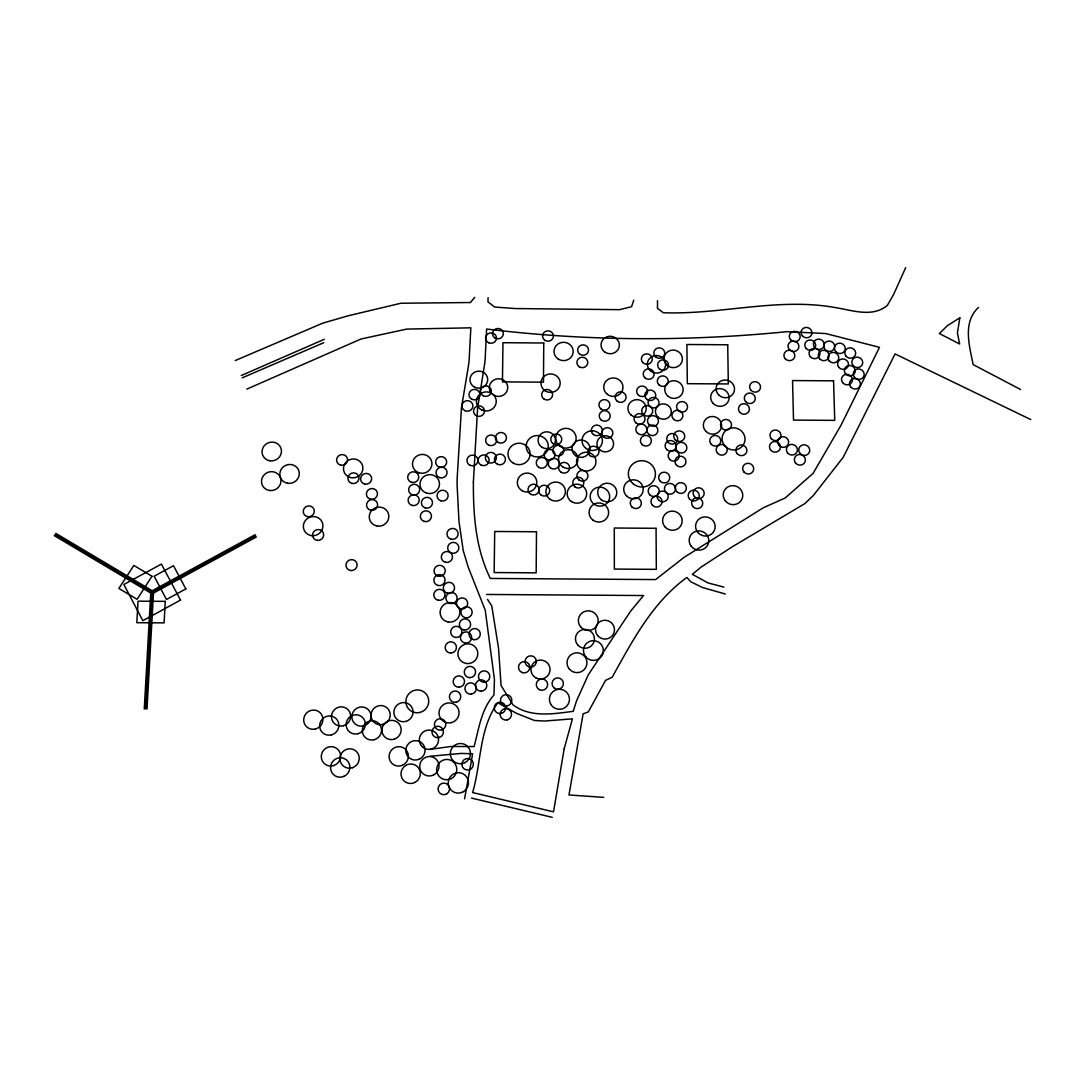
<?xml version="1.0" encoding="UTF-8"?>
<svg xmlns="http://www.w3.org/2000/svg" width="1085" height="1085" viewBox="0 0 1085 1085"><rect width="100%" height="100%" fill="white"/><g stroke="black" fill="none" stroke-linecap="round" stroke-linejoin="round"><path stroke-width="1.5" d="M657.524 300.626L657.456 308.303L663.26 312.738C721.362 314.908 779.098 296.91 836.874 307.869C853.447 310.622 872.625 317.485 887.286 305.495L893.403 294.889L905.677 267.67M488.087 297.602L487.952 301.901L494.624 307.028L515.172 308.547L619.481 309.673L631.578 306.702L633.762 300.125M144.264 709.007L150.801 592.274M145.634 709.007L152.158 592.288L255.721 535.854M147.018 709.02L153.528 592.288M464.583 798.858L472.64 753.763L461.152 753.424L430.162 756.272M978.48 307.435C962.368 322.272 969.447 346.156 973.177 364.628L1020.592 389.501M474.742 297.317L470.456 302.525L400.894 303.244L348.041 315.816L322.733 323.167L235.269 360.532M151.547 591.122L255.097 534.702M152.782 593.454L256.345 537.007M246.81 389.122L361.02 338.995L406.699 329.094L470.849 327.819L469.1 360.681A203.465 192.086 -18 0 1 468.15 367.707L461.478 407.635L457.219 477.454A252.222 243.705 17.8 0 0 457.083 484.737L458.982 521.383L463.227 550.583L468.205 567.116L485.253 610.218L494.435 679.495L493.973 694.942C481.143 709.414 478.933 728.7 474.091 746.575L450.94 746.48L430.704 749.301M241.318 375.491L324.32 339.293M242.253 377.824L323.764 342.711M486.555 594.458L643.527 595.543L630.588 611.194L588.233 674.924L576.61 700.72L573.192 711.34C553.052 713.903 530.619 717.904 513.002 704.884L501.067 685.503L498.544 648.193L491.776 606.013L487.504 599.34M603.694 797.353L568.974 794.966L583.12 713.835L588.301 711.923L605.538 680.376L612.184 677.23C632.447 640.855 652.383 602.487 686.873 577.451L690.779 581.763L702.538 587.514L725.295 594.01M471.541 798.085L552.238 817.33M723.926 587.121L707.935 582.903L692.352 574.318L701.208 567.007L731.846 547.057L804.758 503.657L813.357 495.492L843.181 457.341L895.071 353.941L1030.75 419.556M55.755 533.332L152.904 591.135M54.996 534.471L152.158 592.288M54.25 535.61L151.425 593.441M473.386 482.011C473.196 514.805 475.61 548.522 490.298 578.441L655.638 579.58L684.065 557.351L763.23 507.807L785.228 497.961L813.113 473.331L841.051 425.157L879.487 347.336L825.685 333.543L786.991 331.671C687.185 341.626 586.198 341.219 486.609 329.026L485.144 359.691A182.212 172.515 -16.2 0 1 484.303 366.255L477.617 407.892L473.386 482.011M543.761 342.996L543.463 382.164L502.45 381.879L502.952 342.711L543.761 342.996M536.505 531.758L536.166 572.839L494.15 572.554L494.706 531.474L536.505 531.758M165.259 601.361L164.093 622.885L136.819 622.695L138.066 601.171L165.259 601.361M959.832 317.837L957.418 333.014L959.642 343.999L939.352 333.529L947.625 325.486L959.832 317.837M564.173 748.813L553.513 811.838L472.599 792.552C481.374 763.23 479 728.076 497.906 702.782L516.257 713.225L534.444 720.494L544.684 721.037L572.419 718.84L564.173 748.813M151.968 576.23L137.076 599.3L118.889 588.45L133.821 565.448L151.968 576.23M185.833 588.911L166.453 599.503L154.151 576.243L173.492 565.719L185.833 588.911M180.517 600.086L142.84 620.674L123.853 584.503L161.421 564.091L180.517 600.086M727.709 344.772L686.886 344.501L687.32 383.683L728.333 383.954L727.709 344.772M833.565 380.835L792.552 380.564L793.515 420.098L834.731 420.383L833.565 380.835M656.059 528.3L614.286 528.015L614.341 569.069L656.33 569.354L656.059 528.3M692.935 506.627A5.574 5.398 17.9 0 0 702.415 505.122A5.574 5.398 17.9 0 0 696.19 497.839A5.574 5.398 17.9 0 0 692.935 506.627M694.414 496.577A5.574 5.398 17.4 0 0 703.88 495.086A5.574 5.398 17.4 0 0 697.655 487.83A5.574 5.398 17.4 0 0 694.414 496.577M689.49 499.032A5.574 5.398 17.1 0 0 698.971 497.527A5.574 5.398 17.1 0 0 692.759 490.271A5.574 5.398 17.1 0 0 689.49 499.032M652.505 505.352A5.574 5.411 13.9 0 0 661.85 503.196A5.574 5.411 13.9 0 0 655.164 496.36A5.574 5.411 13.9 0 0 652.505 505.352M658.676 500.158A5.574 5.398 14.2 0 0 668.007 498.001A5.574 5.398 14.2 0 0 661.308 491.18A5.574 5.398 14.2 0 0 658.676 500.158M649.712 494.801A5.561 5.398 13 0 0 659.056 492.658A5.561 5.398 13 0 0 652.356 485.836A5.561 5.398 13 0 0 649.712 494.801M665.973 492.495A5.561 5.384 14.5 0 0 675.304 490.352A5.561 5.384 14.5 0 0 668.604 483.544A5.561 5.384 14.5 0 0 665.973 492.495M676.497 465.207A5.547 5.357 14.1 0 0 685.788 463.078A5.547 5.357 14.1 0 0 679.101 456.31A5.547 5.357 14.1 0 0 676.497 465.207M669.716 459.484A5.534 5.344 13.2 0 0 679.007 457.355A5.534 5.344 13.2 0 0 672.334 450.601A5.534 5.344 13.2 0 0 669.716 459.484M677.393 451.346A5.534 5.33 13.5 0 0 686.669 449.217A5.534 5.33 13.5 0 0 679.997 442.477A5.534 5.33 13.5 0 0 677.393 451.346M648.708 434.217A5.52 5.316 10.3 0 0 657.781 431.464A5.52 5.316 10.3 0 0 650.674 425.225A5.52 5.316 10.3 0 0 648.708 434.217M637.668 433.349A5.52 5.316 9.3 0 0 646.755 430.609A5.52 5.316 9.3 0 0 639.648 424.357A5.52 5.316 9.3 0 0 637.668 433.349M649.291 424.832A5.506 5.303 10.1 0 0 658.351 422.092A5.506 5.303 10.1 0 0 651.258 415.867A5.506 5.303 10.1 0 0 649.291 424.832M635.851 422.825A5.506 5.303 8.8 0 0 644.91 420.085A5.506 5.303 8.8 0 0 637.831 413.86A5.506 5.303 8.8 0 0 635.851 422.825M643.554 414.714A5.506 5.289 9.3 0 0 652.614 411.988A5.506 5.289 9.3 0 0 645.521 405.763A5.506 5.289 9.3 0 0 643.554 414.714M658.066 417.196A7.961 7.649 10.6 0 0 671.154 413.236A7.961 7.649 10.6 0 0 660.873 404.244A7.961 7.649 10.6 0 0 658.066 417.196M630.941 414.904A9.141 8.789 8.3 0 0 645.995 410.347A9.141 8.789 8.3 0 0 634.223 400.039A9.141 8.789 8.3 0 0 630.941 414.904M638.441 395.198A5.493 5.262 8.3 0 0 647.474 392.472A5.493 5.262 8.3 0 0 640.408 386.287A5.493 5.262 8.3 0 0 638.441 395.198M600.114 450.126A8.354 8.07 6.3 0 0 613.527 444.999A8.354 8.07 6.3 0 0 602.148 436.292A8.354 8.07 6.3 0 0 600.114 450.126M603.952 437.16A5.52 5.33 6.2 0 0 612.822 433.797A5.52 5.33 6.2 0 0 605.308 428.046A5.52 5.33 6.2 0 0 603.952 437.16M590.104 455.714A5.534 5.344 5.2 0 0 598.988 452.323A5.534 5.344 5.2 0 0 591.474 446.545A5.534 5.344 5.2 0 0 590.104 455.714M585.914 448.376A10.213 9.873 4.9 0 0 602.324 442.11A10.213 9.873 4.9 0 0 588.423 431.464A10.213 9.873 4.9 0 0 585.914 448.376M593.441 434.556A5.52 5.316 5.2 0 0 602.297 431.179A5.52 5.316 5.2 0 0 594.797 425.428A5.52 5.316 5.2 0 0 593.441 434.556M575.959 455.876A8.992 8.694 3.9 0 0 589.969 449.38A8.992 8.694 3.9 0 0 577.098 440.849A8.992 8.694 3.9 0 0 575.959 455.876M560.172 446.383A10.226 9.887 2.2 0 0 576.135 438.991A10.226 9.887 2.2 0 0 561.501 429.307A10.226 9.887 2.2 0 0 560.172 446.383M555.235 455.022A5.52 5.344 1.5 0 0 563.861 451.021A5.52 5.344 1.5 0 0 555.968 445.772A5.52 5.344 1.5 0 0 555.235 455.022M553.147 443.697A5.52 5.33 1.2 0 0 561.772 439.71A5.52 5.33 1.2 0 0 553.879 434.488A5.52 5.33 1.2 0 0 553.147 443.697M542.364 447.481A8.707 8.422 0.2 0 0 555.466 440.279A8.707 8.422 0.2 0 0 542.459 432.915A8.707 8.422 0.2 0 0 542.364 447.481M531.623 455.483A11.067 10.714 -0.8 0 0 548.291 446.301A11.067 10.714 -0.8 0 0 531.745 436.943A11.067 10.714 -0.8 0 0 531.623 455.483M571.429 501.528A9.751 9.494 4.1 0 0 586.646 494.435A9.751 9.494 4.1 0 0 572.677 485.131A9.751 9.494 4.1 0 0 571.429 501.528M541.374 495.302A5.547 5.398 -0.1 0 0 549.742 490.664A5.547 5.398 -0.1 0 0 541.442 485.931A5.547 5.398 -0.1 0 0 541.374 495.302M530.741 494.272A5.547 5.398 -1.5 0 0 539.109 489.647A5.547 5.398 -1.5 0 0 530.809 484.914A5.547 5.398 -1.5 0 0 530.741 494.272M601.361 499.765A9.534 9.277 7.9 0 0 616.687 493.878A9.534 9.277 7.9 0 0 603.694 483.869A9.534 9.277 7.9 0 0 601.361 499.765M632.84 483.544A13.562 13.142 11 0 0 655.137 476.722A13.562 13.142 11 0 0 637.682 461.301A13.562 13.142 11 0 0 632.84 483.544M659.11 385.012A5.479 5.249 9.7 0 0 668.129 382.3A5.479 5.249 9.7 0 0 661.05 376.129A5.479 5.249 9.7 0 0 659.11 385.012M645.019 377.933A5.479 5.249 8.4 0 0 654.024 375.22A5.479 5.249 8.4 0 0 646.972 369.063A5.479 5.249 8.4 0 0 645.019 377.933M659.422 368.886A5.479 5.235 9.2 0 0 668.414 366.174A5.479 5.235 9.2 0 0 661.362 360.044A5.479 5.235 9.2 0 0 659.422 368.886M643.459 363.149A5.466 5.222 7.9 0 0 652.221 359.84A5.466 5.222 7.9 0 0 644.748 354.198A5.466 5.222 7.9 0 0 643.459 363.149M655.652 356.911A5.466 5.208 8.7 0 0 664.644 354.212A5.466 5.208 8.7 0 0 657.591 348.082A5.466 5.208 8.7 0 0 655.652 356.911M476.559 415.867A5.506 5.289 -6.1 0 0 484.52 410.781A5.506 5.289 -6.1 0 0 476.017 406.712A5.506 5.289 -6.1 0 0 476.559 415.867M464.923 410.686A5.493 5.289 -7 0 0 472.897 405.587A5.493 5.289 -7 0 0 464.394 401.531A5.493 5.289 -7 0 0 464.923 410.686M481.889 409.994A9.928 9.548 -5.3 0 0 496.252 400.799A9.928 9.548 -5.3 0 0 480.886 393.489A9.928 9.548 -5.3 0 0 481.889 409.994M471.961 399.334A5.493 5.276 -6.2 0 0 479.909 394.262A5.493 5.276 -6.2 0 0 471.433 390.22A5.493 5.276 -6.2 0 0 471.961 399.334M494.407 395.537A9.209 8.843 -4 0 0 507.726 387.019A9.209 8.843 -4 0 0 493.444 380.238A9.209 8.843 -4 0 0 494.407 395.537M474.837 387.291A8.883 8.517 -5.5 0 0 487.694 379.099A8.883 8.517 -5.5 0 0 473.955 372.575A8.883 8.517 -5.5 0 0 474.837 387.291M724.848 445.894A11.501 11.04 17.1 0 0 744.364 442.816A11.501 11.04 17.1 0 0 731.453 427.951A11.501 11.04 17.1 0 0 724.848 445.894M705.942 431.382A9.182 8.816 14.9 0 0 721.294 427.87A9.182 8.816 14.9 0 0 710.187 416.721A9.182 8.816 14.9 0 0 705.942 431.382M440.808 500.782A5.561 5.398 -12.6 0 0 448.051 494.516A5.561 5.398 -12.6 0 0 438.95 491.613A5.561 5.398 -12.6 0 0 440.808 500.782M412.341 494.828A5.561 5.398 -15.1 0 0 419.597 488.575A5.561 5.398 -15.1 0 0 410.51 485.673A5.561 5.398 -15.1 0 0 412.341 494.828M439.764 477.658A5.547 5.371 -11.6 0 0 446.979 471.433A5.547 5.371 -11.6 0 0 437.906 468.544A5.547 5.371 -11.6 0 0 439.764 477.658M426.568 493.092A9.765 9.453 -13.3 0 0 439.289 482.133A9.765 9.453 -13.3 0 0 423.313 477.047A9.765 9.453 -13.3 0 0 426.568 493.092M419.054 472.802A9.738 9.412 -13 0 0 431.749 461.898A9.738 9.412 -13 0 0 415.826 456.826A9.738 9.412 -13 0 0 419.054 472.802M569.286 668.984A9.968 9.901 16.8 0 0 586.307 666.244A9.968 9.901 16.8 0 0 575.348 652.953A9.968 9.901 16.8 0 0 569.286 668.984M585.737 656.778A9.955 9.86 19.3 0 0 602.717 654.052A9.955 9.86 19.3 0 0 591.759 640.801A9.955 9.86 19.3 0 0 585.737 656.778M581.085 627.347A9.914 9.792 12.7 0 0 597.767 623.441A9.914 9.792 12.7 0 0 585.927 611.086A9.914 9.792 12.7 0 0 581.085 627.347M451.455 722.624A10.077 9.968 -45.6 0 0 456.256 705.887A10.077 9.968 -45.6 0 0 439.398 710.282A10.077 9.968 -45.6 0 0 451.455 722.624M411.418 482.283A5.561 5.371 -14.5 0 0 418.674 476.044A5.561 5.371 -14.5 0 0 409.601 473.155A5.561 5.371 -14.5 0 0 411.418 482.283M412.232 505.461A5.574 5.411 -15.8 0 0 419.041 498.72A5.574 5.411 -15.8 0 0 409.723 496.442A5.574 5.411 -15.8 0 0 412.232 505.461M424.099 521.397A5.588 5.425 -15.5 0 0 431.382 515.104A5.588 5.425 -15.5 0 0 422.241 512.188A5.588 5.425 -15.5 0 0 424.099 521.397M425.157 507.902A5.574 5.411 -14.6 0 0 432.413 501.623A5.574 5.411 -14.6 0 0 423.299 498.707A5.574 5.411 -14.6 0 0 425.157 507.902M469.696 677.65A5.696 5.642 -31.4 0 0 474.945 669.323A5.696 5.642 -31.4 0 0 465.112 669.025A5.696 5.642 -31.4 0 0 469.696 677.65M456.066 702.266A5.723 5.656 -40.5 0 0 459.457 692.976A5.723 5.656 -40.5 0 0 449.733 694.78A5.723 5.656 -40.5 0 0 456.066 702.266M471.202 694.142A5.71 5.656 -36.7 0 0 475.23 685.123A5.71 5.656 -36.7 0 0 465.424 686.222A5.71 5.656 -36.7 0 0 471.202 694.142M459.009 687.212A5.71 5.642 -35.6 0 0 463.675 678.518A5.71 5.642 -35.6 0 0 453.828 678.925A5.71 5.642 -35.6 0 0 459.009 687.212M465.004 643.012A5.669 5.588 -23.5 0 0 471.365 635.566A5.669 5.588 -23.5 0 0 461.722 633.898A5.669 5.588 -23.5 0 0 465.004 643.012M450.573 653.034A5.683 5.601 -28 0 0 455.836 644.761A5.683 5.601 -28 0 0 446.03 644.463A5.683 5.601 -28 0 0 450.573 653.034M465.099 617.677A5.642 5.561 -19.2 0 0 471.961 610.746A5.642 5.561 -19.2 0 0 462.508 608.414A5.642 5.561 -19.2 0 0 465.099 617.677M438.367 600.303A5.642 5.534 -21 0 0 444.714 592.939A5.642 5.534 -21 0 0 435.139 591.284A5.642 5.534 -21 0 0 438.367 600.303M438.191 576.176A5.628 5.506 -18.4 0 0 445.04 569.313A5.628 5.506 -18.4 0 0 435.641 566.994A5.628 5.506 -18.4 0 0 438.191 576.176M445.487 562.301A5.615 5.479 -16.1 0 0 452.309 555.452A5.615 5.479 -16.1 0 0 442.938 553.147A5.615 5.479 -16.1 0 0 445.487 562.301M451.469 553.052A5.601 5.479 -14.6 0 0 458.752 546.704A5.601 5.479 -14.6 0 0 449.57 543.761A5.601 5.479 -14.6 0 0 451.469 553.052M450.736 539.069A5.588 5.452 -13.7 0 0 458.019 532.749A5.588 5.452 -13.7 0 0 448.851 529.805A5.588 5.452 -13.7 0 0 450.736 539.069M448.2 621.976A9.928 9.751 -21.9 0 0 459.348 608.97A9.928 9.751 -21.9 0 0 442.49 606.067A9.928 9.751 -21.9 0 0 448.2 621.976M466.767 663.518A9.968 9.86 -26.7 0 0 476.98 649.63A9.968 9.86 -26.7 0 0 459.85 647.908A9.968 9.86 -26.7 0 0 466.767 663.518M550.868 704.423A10.009 9.982 25.9 0 0 568.201 704.111A10.009 9.982 25.9 0 0 559.236 689.273A10.009 9.982 25.9 0 0 550.868 704.423M562.762 466.875A9.711 9.412 2.6 0 0 577.912 459.837A9.711 9.412 2.6 0 0 564.01 450.628A9.711 9.412 2.6 0 0 562.762 466.875M580.258 468.991A9.711 9.412 4.6 0 0 595.882 463.024A9.711 9.412 4.6 0 0 582.672 452.865A9.711 9.412 4.6 0 0 580.258 468.991M545.131 390.79A9.616 9.236 0.5 0 0 560.158 383.887A9.616 9.236 0.5 0 0 546.406 374.84A9.616 9.236 0.5 0 0 545.131 390.79M558.192 359.013A9.575 9.155 1.5 0 0 573.138 352.164A9.575 9.155 1.5 0 0 559.426 343.199A9.575 9.155 1.5 0 0 558.192 359.013M725.146 500.619A9.792 9.453 20.3 0 0 741.937 499.154A9.792 9.453 20.3 0 0 731.9 485.687A9.792 9.453 20.3 0 0 725.146 500.619M697.479 531.976A9.833 9.534 20.3 0 0 714.337 530.497A9.833 9.534 20.3 0 0 704.314 516.935A9.833 9.534 20.3 0 0 697.479 531.976M550.149 499.371A9.751 9.494 1.4 0 0 565.38 492.278A9.751 9.494 1.4 0 0 551.438 482.988A9.751 9.494 1.4 0 0 550.149 499.371M498.49 442.571A5.52 5.33 -4.5 0 0 506.464 437.445A5.52 5.33 -4.5 0 0 497.92 433.363A5.52 5.33 -4.5 0 0 498.49 442.571M488.616 445.094A5.52 5.33 -5.5 0 0 496.605 439.967A5.52 5.33 -5.5 0 0 488.06 435.872A5.52 5.33 -5.5 0 0 488.616 445.094M470.307 465.424A5.534 5.357 -8 0 0 477.929 459.728A5.534 5.357 -8 0 0 469.086 456.229A5.534 5.357 -8 0 0 470.307 465.424M481.17 465.112A5.534 5.357 -6.8 0 0 489.172 459.959A5.534 5.357 -6.8 0 0 480.614 455.849A5.534 5.357 -6.8 0 0 481.17 465.112M497.473 464.272A5.534 5.357 -5 0 0 505.461 459.118A5.534 5.357 -5 0 0 496.903 455.008A5.534 5.357 -5 0 0 497.473 464.272M607.437 394.411A9.629 9.236 5.9 0 0 622.885 388.552A9.629 9.236 5.9 0 0 609.756 378.584A9.629 9.236 5.9 0 0 607.437 394.411M617.256 401.26A5.493 5.276 6.7 0 0 626.059 397.91A5.493 5.276 6.7 0 0 618.572 392.214A5.493 5.276 6.7 0 0 617.256 401.26M601.334 420.085A5.506 5.303 5.6 0 0 610.177 416.721A5.506 5.303 5.6 0 0 602.69 410.998A5.506 5.303 5.6 0 0 601.334 420.085M601.036 409.031A5.493 5.289 5.4 0 0 609.865 405.681A5.493 5.289 5.4 0 0 602.378 399.972A5.493 5.289 5.4 0 0 601.036 409.031M544.345 399.28A5.493 5.276 0.2 0 0 552.604 394.75A5.493 5.276 0.2 0 0 544.399 390.139A5.493 5.276 0.2 0 0 544.345 399.28M522.143 490.718A9.738 9.467 -2.2 0 0 536.817 482.608A9.738 9.467 -2.2 0 0 522.278 474.321A9.738 9.467 -2.2 0 0 522.143 490.718M560.986 472.178A5.534 5.371 2.2 0 0 569.639 468.164A5.534 5.371 2.2 0 0 561.718 462.888A5.534 5.371 2.2 0 0 560.986 472.178M550.678 468.096A5.534 5.371 1 0 0 559.317 464.082A5.534 5.371 1 0 0 551.411 458.819A5.534 5.371 1 0 0 550.678 468.096M538.974 467.472A5.534 5.371 -0.4 0 0 547.301 462.875A5.534 5.371 -0.4 0 0 539.028 458.168A5.534 5.371 -0.4 0 0 538.974 467.472M546.406 459.145A5.534 5.357 0.5 0 0 555.045 455.144A5.534 5.357 0.5 0 0 547.138 449.895A5.534 5.357 0.5 0 0 546.406 459.145M575.186 487.084A5.547 5.398 4.1 0 0 583.838 483.056A5.547 5.398 4.1 0 0 575.891 477.78A5.547 5.398 4.1 0 0 575.186 487.084M578.983 479.99A5.547 5.384 4.5 0 0 587.894 476.586A5.547 5.384 4.5 0 0 580.366 470.768A5.547 5.384 4.5 0 0 578.983 479.99M592.817 519.973A9.779 9.534 7.5 0 0 608.536 513.924A9.779 9.534 7.5 0 0 595.217 503.63A9.779 9.534 7.5 0 0 592.817 519.973M593.902 504.091A9.765 9.494 7.1 0 0 609.58 498.069A9.765 9.494 7.1 0 0 596.289 487.816A9.765 9.494 7.1 0 0 593.902 504.091M664.902 526.74A9.806 9.534 16.7 0 0 681.597 524.082A9.806 9.534 16.7 0 0 670.679 511.252A9.806 9.534 16.7 0 0 664.902 526.74M691.064 546.026A9.846 9.575 20.8 0 0 707.962 544.534A9.846 9.575 20.8 0 0 697.926 530.931A9.846 9.575 20.8 0 0 691.064 546.026M626.94 496.279A9.751 9.48 10.8 0 0 642.998 491.369A9.751 9.48 10.8 0 0 630.439 480.248A9.751 9.48 10.8 0 0 626.94 496.279M632.08 507.143A5.574 5.411 11.7 0 0 641.249 504.349A5.574 5.411 11.7 0 0 634.088 497.988A5.574 5.411 11.7 0 0 632.08 507.143M673.744 419.42A5.506 5.289 11.9 0 0 682.804 416.681A5.506 5.289 11.9 0 0 675.684 410.469A5.506 5.289 11.9 0 0 673.744 419.42M660.25 481.279A5.561 5.371 13.4 0 0 669.553 479.136A5.561 5.371 13.4 0 0 662.867 472.341A5.561 5.371 13.4 0 0 660.25 481.279M795.427 462.861A5.574 5.33 22.3 0 0 804.948 462.047A5.574 5.33 22.3 0 0 799.197 454.439A5.574 5.33 22.3 0 0 795.427 462.861M799.808 453.191A5.561 5.316 22 0 0 809.315 452.377A5.561 5.316 22 0 0 803.565 444.796A5.561 5.316 22 0 0 799.808 453.191M770.553 449.922A5.547 5.316 20.2 0 0 780.047 449.095A5.547 5.316 20.2 0 0 774.337 441.527A5.547 5.316 20.2 0 0 770.553 449.922M778.732 445.094A5.547 5.303 20.4 0 0 788.225 444.267A5.547 5.303 20.4 0 0 782.502 436.699A5.547 5.303 20.4 0 0 778.732 445.094M771.299 438.679A5.547 5.303 19.6 0 0 780.685 437.201A5.547 5.303 19.6 0 0 774.446 430.053A5.547 5.303 19.6 0 0 771.299 438.679M507.265 719.87A5.723 5.696 -47.8 0 0 509.936 710.336A5.723 5.696 -47.8 0 0 500.348 712.831A5.723 5.696 -47.8 0 0 507.265 719.87M500.958 713.51A5.723 5.683 -43.4 0 0 504.308 704.192A5.723 5.683 -43.4 0 0 494.584 705.996A5.723 5.683 -43.4 0 0 500.958 713.51M506.763 705.969A5.71 5.683 -37.7 0 0 510.75 696.936A5.71 5.683 -37.7 0 0 500.931 698.035A5.71 5.683 -37.7 0 0 506.763 705.969M470.524 769.238A5.791 5.737 -62.2 0 0 470.456 759.229A5.791 5.737 -62.2 0 0 461.871 764.383A5.791 5.737 -62.2 0 0 470.524 769.238M446.735 793.881A5.832 5.75 -63.6 0 0 446.681 783.804A5.832 5.75 -63.6 0 0 438.069 788.998A5.832 5.75 -63.6 0 0 446.735 793.881M463.458 791.63A10.226 10.077 -64.7 0 0 463.336 773.958A10.226 10.077 -64.7 0 0 448.227 783.058A10.226 10.077 -64.7 0 0 463.458 791.63M451.184 778.65A10.199 10.063 -60.3 0 0 452.336 761.073A10.199 10.063 -60.3 0 0 436.658 769.048A10.199 10.063 -60.3 0 0 451.184 778.65M464.855 762.647A10.158 10.036 -58.3 0 0 465.98 745.124A10.158 10.036 -58.3 0 0 450.343 753.071A10.158 10.036 -58.3 0 0 464.855 762.647M650.376 370.785A9.195 8.789 8.8 0 0 665.485 366.228A9.195 8.789 8.8 0 0 653.631 355.921A9.195 8.789 8.8 0 0 650.376 370.785M604.548 351.852A9.168 8.748 5 0 0 619.264 346.305A9.168 8.748 5 0 0 606.773 336.865A9.168 8.748 5 0 0 604.548 351.852M394.465 739.102A9.724 9.534 -48.3 0 0 398.019 722.732A9.724 9.534 -48.3 0 0 382.151 728.089A9.724 9.534 -48.3 0 0 394.465 739.102M405.749 721.43A9.684 9.507 -45.1 0 0 410.415 705.399A9.684 9.507 -45.1 0 0 394.275 709.604A9.684 9.507 -45.1 0 0 405.749 721.43M382.842 724.441A9.697 9.507 -45.5 0 0 387.576 708.397A9.697 9.507 -45.5 0 0 371.409 712.614A9.697 9.507 -45.5 0 0 382.842 724.441M374.149 739.712A9.738 9.521 -47.9 0 0 378.909 723.6A9.738 9.521 -47.9 0 0 362.702 727.832A9.738 9.521 -47.9 0 0 374.149 739.712M363.692 725.865A9.711 9.494 -45.6 0 0 368.452 709.821A9.711 9.494 -45.6 0 0 352.272 714.025A9.711 9.494 -45.6 0 0 363.692 725.865M357.942 733.718A9.724 9.507 -46.7 0 0 362.715 717.633A9.724 9.507 -46.7 0 0 346.522 721.851A9.724 9.507 -46.7 0 0 357.942 733.718M343.267 725.743A9.724 9.48 -45.5 0 0 348.068 709.698A9.724 9.48 -45.5 0 0 331.874 713.903A9.724 9.48 -45.5 0 0 343.267 725.743M331.427 734.884A9.751 9.494 -46.6 0 0 336.269 718.799A9.751 9.494 -46.6 0 0 320.048 723.017A9.751 9.494 -46.6 0 0 331.427 734.884M315.464 728.984A9.751 9.48 -45.7 0 0 320.319 712.926A9.751 9.48 -45.7 0 0 304.112 717.131A9.751 9.48 -45.7 0 0 315.464 728.984M667.817 396.079A9.236 8.843 10.7 0 0 682.98 391.495A9.236 8.843 10.7 0 0 671.059 381.12A9.236 8.843 10.7 0 0 667.817 396.079M667.126 365.32A9.195 8.775 9.8 0 0 682.221 360.776A9.195 8.775 9.8 0 0 670.354 350.482A9.195 8.775 9.8 0 0 667.126 365.32M713.32 403.552A9.25 8.843 14.3 0 0 728.794 400.012A9.25 8.843 14.3 0 0 717.592 388.837A9.25 8.843 14.3 0 0 713.32 403.552M718.731 394.94A9.236 8.829 14.3 0 0 734.192 391.414A9.236 8.829 14.3 0 0 722.99 380.252A9.236 8.829 14.3 0 0 718.731 394.94M488.63 342.751A5.452 5.194 -4 0 0 496.51 337.747A5.452 5.194 -4 0 0 488.074 333.76A5.452 5.194 -4 0 0 488.63 342.751M495.14 338.127A5.439 5.194 -3.5 0 0 503.359 333.678A5.439 5.194 -3.5 0 0 495.248 329.135A5.439 5.194 -3.5 0 0 495.14 338.127M483.408 395.862A5.493 5.262 -5.1 0 0 491.342 390.79A5.493 5.262 -5.1 0 0 482.852 386.748A5.493 5.262 -5.1 0 0 483.408 395.862M438.991 466.984A5.547 5.357 -11.2 0 0 446.64 461.288A5.547 5.357 -11.2 0 0 437.798 457.775A5.547 5.357 -11.2 0 0 438.991 466.984M438.028 585.493A5.628 5.52 -19.3 0 0 444.877 578.603A5.628 5.52 -19.3 0 0 435.465 576.284A5.628 5.52 -19.3 0 0 438.028 585.493M447.508 593.237A5.628 5.52 -18.9 0 0 454.357 586.334A5.628 5.52 -18.9 0 0 444.931 584.015A5.628 5.52 -18.9 0 0 447.508 593.237M460.637 608.861A5.642 5.547 -18.8 0 0 467.486 601.931A5.642 5.547 -18.8 0 0 458.046 599.598A5.642 5.547 -18.8 0 0 460.637 608.861M450.099 603.436A5.642 5.534 -19.7 0 0 456.948 596.519A5.642 5.534 -19.7 0 0 447.522 594.2A5.642 5.534 -19.7 0 0 450.099 603.436M455.659 637.465A5.669 5.588 -24.1 0 0 461.478 629.598A5.669 5.588 -24.1 0 0 451.753 628.622A5.669 5.588 -24.1 0 0 455.659 637.465M463.96 629.951A5.656 5.574 -21.4 0 0 470.307 622.519A5.656 5.574 -21.4 0 0 460.691 620.864A5.656 5.574 -21.4 0 0 463.96 629.951M473.63 639.648A5.669 5.588 -21.3 0 0 479.977 632.202A5.669 5.588 -21.3 0 0 470.348 630.534A5.669 5.588 -21.3 0 0 473.63 639.648M483.924 682.18A5.696 5.642 -30.4 0 0 489.159 673.839A5.696 5.642 -30.4 0 0 479.326 673.541A5.696 5.642 -30.4 0 0 483.924 682.18M481.333 691.199A5.71 5.656 -34.3 0 0 485.971 682.492A5.71 5.656 -34.3 0 0 476.125 682.899A5.71 5.656 -34.3 0 0 481.333 691.199M441.893 729.825A5.764 5.683 -48.6 0 0 443.955 720.101A5.764 5.683 -48.6 0 0 434.529 723.275A5.764 5.683 -48.6 0 0 441.893 729.825M439.479 737.407A5.764 5.696 -50.4 0 0 441.541 727.655A5.764 5.696 -50.4 0 0 432.115 730.842A5.764 5.696 -50.4 0 0 439.479 737.407M431.884 748.894A9.711 9.575 -51.8 0 0 435.383 732.47A9.711 9.575 -51.8 0 0 419.515 737.854A9.711 9.575 -51.8 0 0 431.884 748.894M419.027 759.283A9.738 9.589 -53.3 0 0 421.373 742.642A9.738 9.589 -53.3 0 0 405.885 749.152A9.738 9.589 -53.3 0 0 419.027 759.283M433.607 774.921A9.765 9.616 -57.6 0 0 434.746 758.09A9.765 9.616 -57.6 0 0 419.732 765.725A9.765 9.616 -57.6 0 0 433.607 774.921M414.89 782.434A9.792 9.616 -57.3 0 0 416.07 765.576A9.792 9.616 -57.3 0 0 401.016 773.212A9.792 9.616 -57.3 0 0 414.89 782.434M402.332 765.305A9.765 9.589 -53.4 0 0 404.705 748.623A9.765 9.589 -53.4 0 0 389.189 755.146A9.765 9.589 -53.4 0 0 402.332 765.305M343.742 776.426A9.819 9.575 -52.4 0 0 346.251 759.717A9.819 9.575 -52.4 0 0 330.667 766.254A9.819 9.575 -52.4 0 0 343.742 776.426M352.476 767.692A9.792 9.562 -51.5 0 0 356.124 751.2A9.792 9.562 -51.5 0 0 340.175 756.598A9.792 9.562 -51.5 0 0 352.476 767.692M333.787 765.535A9.806 9.548 -50.6 0 0 337.489 749.057A9.806 9.548 -50.6 0 0 321.526 754.455A9.806 9.548 -50.6 0 0 333.787 765.535M597.672 635.607A9.507 9.399 18.2 0 0 613.893 633.003A9.507 9.399 18.2 0 0 603.396 620.389A9.507 9.399 18.2 0 0 597.672 635.607M578.061 645.317A9.521 9.426 14.5 0 0 594.065 641.561A9.521 9.426 14.5 0 0 582.713 629.68A9.521 9.426 14.5 0 0 578.061 645.317M528.585 666.665A5.669 5.642 -8.3 0 0 536.356 660.67A5.669 5.642 -8.3 0 0 527.256 656.995A5.669 5.642 -8.3 0 0 528.585 666.665M522.4 672.619A5.683 5.642 -13 0 0 529.738 666.082A5.683 5.642 -13 0 0 520.393 663.043A5.683 5.642 -13 0 0 522.4 672.619M553.892 687.741A5.696 5.669 12.4 0 0 563.291 684.798A5.696 5.669 12.4 0 0 556.035 678.152A5.696 5.669 12.4 0 0 553.892 687.741M539.435 689.68A5.683 5.669 -3.8 0 0 547.64 684.228A5.683 5.669 -3.8 0 0 538.811 679.888A5.683 5.669 -3.8 0 0 539.435 689.68M535.705 677.759A9.548 9.494 -3.4 0 0 550.068 669.621A9.548 9.494 -3.4 0 0 535.814 661.308A9.548 9.494 -3.4 0 0 535.705 677.759M513.408 463.2A11.081 10.728 -2.8 0 0 530.117 454.005A11.081 10.728 -2.8 0 0 513.585 444.619A11.081 10.728 -2.8 0 0 513.408 463.2M419.23 712.574A11.515 11.325 -42.7 0 0 426.107 693.925A11.515 11.325 -42.7 0 0 406.59 697.547A11.515 11.325 -42.7 0 0 419.23 712.574M545.253 340.514A5.452 5.194 0.2 0 0 553.445 336.065A5.452 5.194 0.2 0 0 545.307 331.508A5.452 5.194 0.2 0 0 545.253 340.514M579.254 366.784A5.466 5.235 3 0 0 587.772 362.878A5.466 5.235 3 0 0 579.946 357.752A5.466 5.235 3 0 0 579.254 366.784M580.027 354.375A5.452 5.208 3 0 0 588.531 350.482A5.452 5.208 3 0 0 580.719 345.369A5.452 5.208 3 0 0 580.027 354.375M649.874 406.563A5.493 5.276 9.5 0 0 658.92 403.837A5.493 5.276 9.5 0 0 651.827 397.625A5.493 5.276 9.5 0 0 649.874 406.563M646.619 399.185A5.493 5.276 9.1 0 0 655.665 396.459A5.493 5.276 9.1 0 0 648.586 390.274A5.493 5.276 9.1 0 0 646.619 399.185M722.095 428.385A5.52 5.303 15.9 0 0 731.331 426.269A5.52 5.303 15.9 0 0 724.644 419.57A5.52 5.303 15.9 0 0 722.095 428.385M739.753 412.314A5.52 5.276 16.4 0 0 749.111 410.862A5.52 5.276 16.4 0 0 742.913 403.756A5.52 5.276 16.4 0 0 739.753 412.314M745.626 401.64A5.506 5.262 16.3 0 0 754.97 400.189A5.506 5.262 16.3 0 0 748.772 393.095A5.506 5.262 16.3 0 0 745.626 401.64M750.928 390.261A5.506 5.249 16.2 0 0 760.259 388.796A5.506 5.249 16.2 0 0 754.075 381.73A5.506 5.249 16.2 0 0 750.928 390.261M711.34 444.416A5.534 5.316 15.9 0 0 720.603 442.3A5.534 5.316 15.9 0 0 713.903 435.573A5.534 5.316 15.9 0 0 711.34 444.416M717.497 453.204A5.547 5.33 16.8 0 0 726.909 451.726A5.547 5.33 16.8 0 0 720.711 444.538A5.547 5.33 16.8 0 0 717.497 453.204M350.618 477.563A9.765 9.399 -18.8 0 0 362.593 465.804A9.765 9.399 -18.8 0 0 346.346 461.857A9.765 9.399 -18.8 0 0 350.618 477.563M269.934 490.529A9.819 9.385 -24.5 0 0 280.255 477.237A9.819 9.385 -24.5 0 0 263.533 475.583A9.819 9.385 -24.5 0 0 269.934 490.529M287.579 483.232A9.792 9.385 -23.1 0 0 298.795 470.673A9.792 9.385 -23.1 0 0 282.276 467.866A9.792 9.385 -23.1 0 0 287.579 483.232M269.772 460.745A9.779 9.331 -22.8 0 0 280.974 448.254A9.779 9.331 -22.8 0 0 264.509 445.46A9.779 9.331 -22.8 0 0 269.772 460.745M311.87 535.664A9.86 9.507 -25.3 0 0 322.177 522.211A9.86 9.507 -25.3 0 0 305.346 520.542A9.86 9.507 -25.3 0 0 311.87 535.664M317.417 540.398A5.628 5.425 -25.7 0 0 323.289 532.721A5.628 5.425 -25.7 0 0 313.701 531.758A5.628 5.425 -25.7 0 0 317.417 540.398M308.045 516.731A5.601 5.398 -24.5 0 0 313.918 509.109A5.601 5.398 -24.5 0 0 304.356 508.16A5.601 5.398 -24.5 0 0 308.045 516.731M364.668 484.046A5.561 5.371 -18.5 0 0 371.49 477.332A5.561 5.371 -18.5 0 0 362.214 475.067A5.561 5.371 -18.5 0 0 364.668 484.046M340.622 465.139A5.561 5.344 -19.1 0 0 347.444 458.453A5.561 5.344 -19.1 0 0 338.208 456.202A5.561 5.344 -19.1 0 0 340.622 465.139M351.974 483.435A5.574 5.371 -19.4 0 0 358.81 476.735A5.574 5.371 -19.4 0 0 349.546 474.47A5.574 5.371 -19.4 0 0 351.974 483.435M350.848 570.561A5.642 5.479 -26.2 0 0 356.707 562.83A5.642 5.479 -26.2 0 0 347.078 561.867A5.642 5.479 -26.2 0 0 350.848 570.561M370.487 499.168A5.574 5.384 -19 0 0 377.322 492.427A5.574 5.384 -19 0 0 368.032 490.162A5.574 5.384 -19 0 0 370.487 499.168M371.016 510.316A5.588 5.398 -19.7 0 0 377.349 503.114A5.588 5.398 -19.7 0 0 367.896 501.501A5.588 5.398 -19.7 0 0 371.016 510.316M377.173 526.022A9.819 9.507 -20 0 0 388.294 513.327A9.819 9.507 -20 0 0 371.667 510.492A9.819 9.507 -20 0 0 377.173 526.022M743.971 472.016A5.561 5.344 19.7 0 0 753.41 470.537A5.561 5.344 19.7 0 0 747.158 463.322A5.561 5.344 19.7 0 0 743.971 472.016M850.572 386.802A5.52 5.222 21.2 0 0 859.985 386.002A5.52 5.222 21.2 0 0 854.234 378.543A5.52 5.222 21.2 0 0 850.572 386.802M842.597 382.612A5.52 5.222 20.7 0 0 852.01 381.798A5.52 5.222 20.7 0 0 846.273 374.352A5.52 5.222 20.7 0 0 842.597 382.612M854.37 377.187A5.52 5.208 21 0 0 863.769 376.373A5.52 5.208 21 0 0 858.032 368.941A5.52 5.208 21 0 0 854.37 377.187M852.946 365.36A5.506 5.194 20.4 0 0 862.331 364.546A5.506 5.194 20.4 0 0 856.594 357.141A5.506 5.194 20.4 0 0 852.946 365.36M845.432 373.688A5.506 5.208 20.4 0 0 854.831 372.887A5.506 5.208 20.4 0 0 849.094 365.455A5.506 5.208 20.4 0 0 845.432 373.688M838.678 367.178A5.506 5.194 19.9 0 0 848.077 366.364A5.506 5.194 19.9 0 0 842.353 358.945A5.506 5.194 19.9 0 0 838.678 367.178M845.893 356.029A5.493 5.181 19.7 0 0 855.278 355.229A5.493 5.181 19.7 0 0 849.555 347.824A5.493 5.181 19.7 0 0 845.893 356.029M829.225 360.898A5.493 5.194 19.1 0 0 838.502 359.461A5.493 5.194 19.1 0 0 832.276 352.449A5.493 5.194 19.1 0 0 829.225 360.898M835.748 351.635A5.493 5.181 19.1 0 0 845.012 350.197A5.493 5.181 19.1 0 0 838.786 343.199A5.493 5.181 19.1 0 0 835.748 351.635M819.595 358.81A5.493 5.194 18.6 0 0 828.872 357.372A5.493 5.194 18.6 0 0 822.647 350.36A5.493 5.194 18.6 0 0 819.595 358.81M825.142 349.533A5.479 5.181 18.5 0 0 834.406 348.095A5.479 5.181 18.5 0 0 828.18 341.097A5.479 5.181 18.5 0 0 825.142 349.533M785.242 358.755A5.479 5.194 16.9 0 0 794.532 357.318A5.479 5.194 16.9 0 0 788.334 350.306A5.479 5.194 16.9 0 0 785.242 358.755M789.324 349.56A5.479 5.181 16.7 0 0 798.614 348.122A5.479 5.181 16.7 0 0 792.416 341.138A5.479 5.181 16.7 0 0 789.324 349.56M802.398 335.875A5.466 5.167 16.9 0 0 811.661 334.438A5.466 5.167 16.9 0 0 805.477 327.48A5.466 5.167 16.9 0 0 802.398 335.875M810.373 356.789A5.493 5.194 18.1 0 0 819.65 355.351A5.493 5.194 18.1 0 0 813.438 348.339A5.493 5.194 18.1 0 0 810.373 356.789M814.726 347.607A5.479 5.181 17.9 0 0 823.99 346.169A5.479 5.181 17.9 0 0 817.792 339.171A5.479 5.181 17.9 0 0 814.726 347.607M806.128 348.461A5.479 5.181 17.6 0 0 815.405 347.024A5.479 5.181 17.6 0 0 809.193 340.039A5.479 5.181 17.6 0 0 806.128 348.461M790.612 339.781A5.466 5.167 16.5 0 0 799.876 338.344A5.466 5.167 16.5 0 0 793.705 331.373A5.466 5.167 16.5 0 0 790.612 339.781M787.493 452.798A5.561 5.316 21.3 0 0 796.987 451.97A5.561 5.316 21.3 0 0 791.25 444.389A5.561 5.316 21.3 0 0 787.493 452.798M737.19 453.706A5.547 5.33 18.2 0 0 746.602 452.228A5.547 5.33 18.2 0 0 740.377 445.04A5.547 5.33 18.2 0 0 737.19 453.706M676.864 491.722A5.561 5.384 15.5 0 0 686.181 489.579A5.561 5.384 15.5 0 0 679.481 482.771A5.561 5.384 15.5 0 0 676.864 491.722M488.386 462.549A5.534 5.357 -5.9 0 0 496.387 457.395A5.534 5.357 -5.9 0 0 487.816 453.286A5.534 5.357 -5.9 0 0 488.386 462.549M678.41 410.74A5.506 5.276 11.9 0 0 687.442 408.014A5.506 5.276 11.9 0 0 680.336 401.803A5.506 5.276 11.9 0 0 678.41 410.74M675.277 439.845A5.52 5.316 12.8 0 0 684.54 437.73A5.52 5.316 12.8 0 0 677.881 431.003A5.52 5.316 12.8 0 0 675.277 439.845M668.292 442.477A5.534 5.33 12.3 0 0 677.555 440.361A5.534 5.33 12.3 0 0 670.896 433.634A5.534 5.33 12.3 0 0 668.292 442.477M666.665 449.543A5.534 5.33 12.5 0 0 675.941 447.413A5.534 5.33 12.5 0 0 669.282 440.673A5.534 5.33 12.5 0 0 666.665 449.543M642.184 444.633A5.52 5.33 10.1 0 0 651.271 441.88A5.52 5.33 10.1 0 0 644.164 435.614A5.52 5.33 10.1 0 0 642.184 444.633"/></g></svg>
